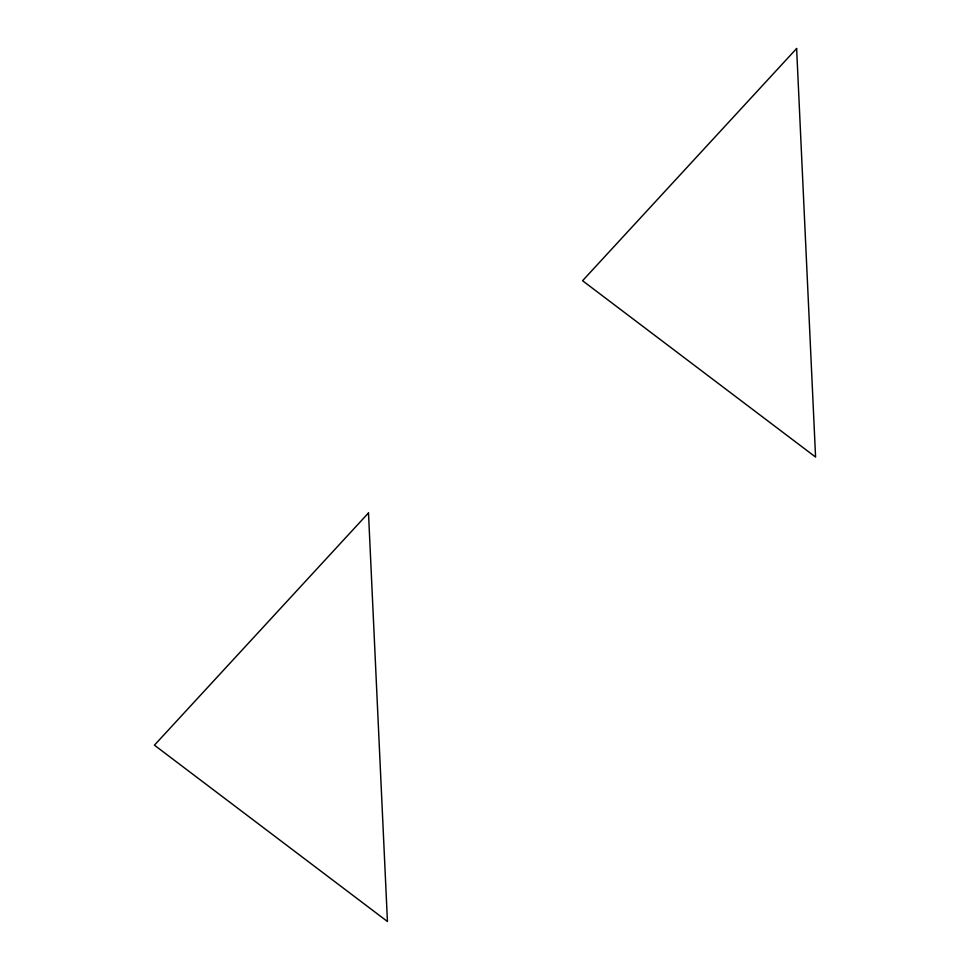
<?xml version="1.0" encoding="UTF-8"?>
<svg xmlns="http://www.w3.org/2000/svg" width="970" height="970" viewBox="0 0 970 970"><rect width="100%" height="100%" fill="white"/><g stroke="black" fill="none" stroke-linecap="round" stroke-linejoin="round"><path stroke-width="1.45" d="M368.491 512.948L154.424 745.178L387.442 921.5L368.491 512.948M796.625 48.5L582.558 280.73L815.576 457.052L796.625 48.5"/></g></svg>
